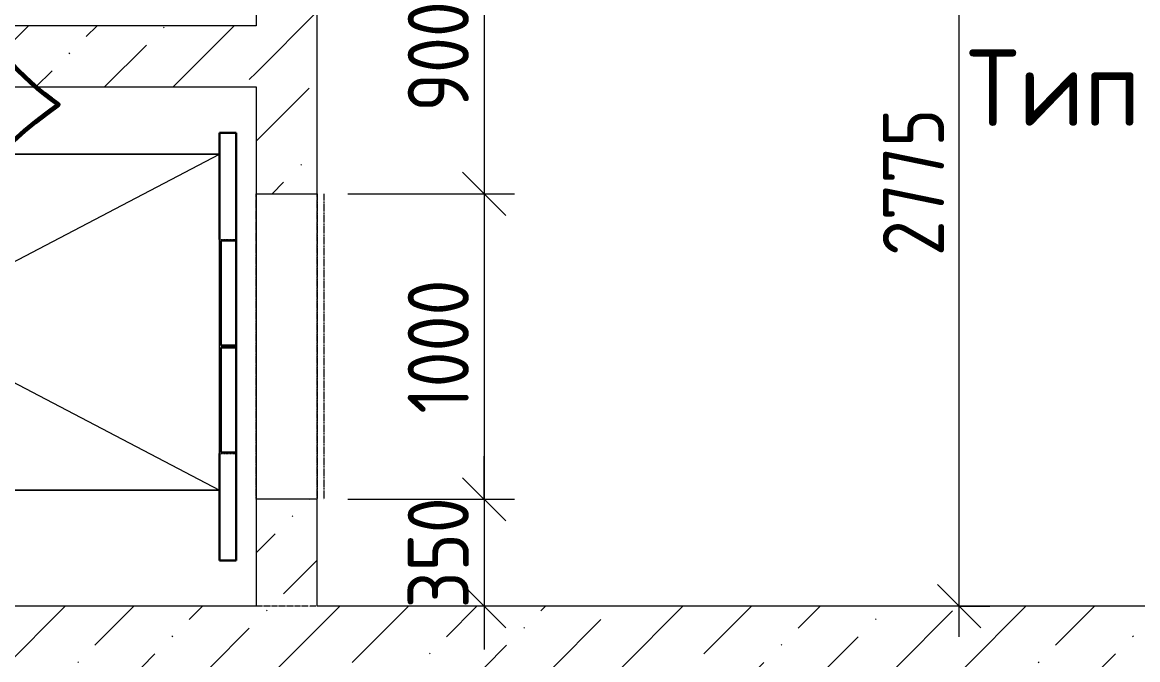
# Model space of a CAD drawing. Header units: millimetres. Extents: x -60946 to 138510, y -262288 to 24501.
# Drawn here: x -17655 to -14006, y -83319 to -81233 of the extents above; entities that cross this region are included whole.
import ezdxf

# ---------------------------------------------------------------- set-up
doc = ezdxf.new("R2010")
doc.units = ezdxf.units.MM
for name, pattern in [('ADSK_Линия сетки', [25, 20, -2.5, 0, -2.5]), ('ADSK_Невидимые', [5, 3, -2]), ('ADSK_Штриховая_ш2 п1_5', [4.5, 3, -1.5])]:
    doc.linetypes.add(name, pattern=pattern)
for name, color, linetype, lineweight in [('2)Тип-3', 7, 'Continuous', 60), ('Двери', 7, 'Continuous', 9), ('Обобщенные модели', 7, 'ADSK_Невидимые', 18), ('Оборудование', 7, 'Continuous', 18), ('Оси', 7, 'Continuous', 9), ('Перекрытие', 7, 'Continuous', 18), ('Размеры', 7, 'Continuous', 9), ('Стены наружные', 7, 'Continuous', 18), ('Узлы', 7, 'Continuous', 18)]:
    doc.layers.add(name, color=color, linetype=linetype, lineweight=lineweight)
doc.layers.add('2)Тип-4', color=7, linetype='Continuous', lineweight=30, true_color=0x0080c0)
doc.styles.add('GOST Common_3', font='', dxfattribs={"width": 0.9, "height": 200})
doc.styles.add('GOST Common_4', font='', dxfattribs={"height": 250})
doc.styles.get('GOST Common_3').set_extended_font_data('GOST Common')
doc.styles.get('GOST Common_4').set_extended_font_data('GOST Common')
doc.dimstyles.new('ADSK_Основной_2_0_2', dxfattribs={"dimscale": 304.8, "dimtxt": 201.142999, "dimasz": 0.463911, "dimexe": 0.328084, "dimexo": 0.328084, "dimgap": 0.164042, "dimtad": 1, "dimdec": 3, "dimrnd": 0.001, "dimdsep": 46, "dimtxsty": 'GOST Common_3', "dimblk1": 'OBLIQUE', "dimblk2": 'OBLIQUE', "dimsah": 1, "dimcen": 0.09, "dimdle": 0.328084, "dimazin": 2, "dimtfac": 1, "dimtdec": 4, "dimtix": 1, "dimtmove": 0, "dimatfit": 3, "dimfxl": 1, "dimtvp": 1, "dimtolj": 1, "dimtzin": 0, "dimlwd": 20, "dimlwe": 20, "dimarcsym": 2})
pattern_1 = [(45, (9.36, -97949.04), (84.18955, 308.69595), [396.875, -79.375, 3.353, -76.022])]

# ---------------------------------------------------------------- blocks, each defined once
blk = doc.blocks.new('AS-Shakhta_lifta-GOST_5746-2003 - Лифт_3_2700х1700 проем 1001-883895-Кладочный план 2-го этаж')
at = {"layer": 'Узлы'}
blk.add_hatch(color=256, dxfattribs=at).paths.add_polyline_path([(412.5, -1000), (412.5, -920), (-412.5, -920), (-412.5, -1000)])
at = {"layer": 'Обобщенные модели', "linetype": 'Continuous', "lineweight": 30}
for p, q in [((780, 1285), (-620, 1285)), ((-620, 1230), (-620, 1285)), ((-267, 1235), (-267, 1285)), ((-267, 1285), (77, 1285)), ((77, 1285), (77, 1235)), ((83, 1235), (83, 1285)), ((83, 1285), (427, 1285)), ((427, 1285), (427, 1235)), ((780, 1230), (780, 1285)), ((-270, 1230), (-620, 1230)), ((77, 1235), (-267, 1235)), ((427, 1235), (83, 1235)), ((430, 1230), (780, 1230))]:
    blk.add_line(p, q, dxfattribs=at)
at = {"layer": 'Обобщенные модели'}
for p, q in [((-270, 1235), (-270, 1285)), ((430, 1235), (430, 1285))]:
    blk.add_line(p, q, dxfattribs=at)
at = {"layer": 'Оборудование'}
for p, q in [((-550, -870), (-550, 1230)), ((550, -870), (-550, 1230)), ((-550, -870), (550, 1230)), ((550, 1230), (-550, 1230)), ((-550, 1230), (-550, -870)), ((550, 1230), (550, -870)), ((550, -870), (550, 1230)), ((550, -870), (-550, -870)), ((-550, -870), (550, -870))]:
    blk.add_line(p, q, dxfattribs=at)
at = {"layer": 'Узлы'}
for p, q in [((412.5, -920), (-412.5, -920)), ((-412.5, -920), (-412.5, -1000)), ((412.5, -1000), (412.5, -920)), ((-412.5, -1000), (412.5, -1000))]:
    blk.add_line(p, q, dxfattribs=at)
blk = doc.blocks.new('ADSK_Дверь_Проем - ADSK_Дверь_Проем-730830-Кладочный план 2-го этаж')
at = {"layer": 'Двери', "linetype": 'ADSK_Штриховая_ш2 п1_5'}
for p, q in [((-500, 100), (500, 100)), ((-500, -100), (500, -100))]:
    blk.add_line(p, q, dxfattribs=at)
blk = doc.blocks.new('ADSK_Дверь_Проем - ADSK_Дверь_Проем-2503678-Кладочный план 2-го этаж')
at = {"layer": 'Двери', "linetype": 'ADSK_Штриховая_ш2 п1_5'}
for p, q in [((-500, 11), (500, 11)), ((-500, -11), (500, -11))]:
    blk.add_line(p, q, dxfattribs=at)
blk = doc.blocks.new('_Oblique')
at = {"color": 0, "linetype": 'ByBlock', "lineweight": -2}
blk.add_line((-0.5, -0.5), (0.5, 0.5), dxfattribs=at)
blk = doc.blocks.new('*D4681')
at = {"layer": 'Defpoints', "color": 0, "transparency": 16777216}
for p in [(-16690.6, -80894.1), (-16690.6, -81794.1), (-16144.3, -81794.1)]:
    blk.add_point(p, dxfattribs=at)
at = {"layer": 'Размеры', "color": 0, "lineweight": 20, "transparency": 16777216}
for p, q in [((-16144.3, -80794.1), (-16144.3, -81894.1)), ((-16590.6, -80894.1), (-16044.3, -80894.1)), ((-16590.6, -81794.1), (-16044.3, -81794.1))]:
    blk.add_line(p, q, dxfattribs=at)
at = {"layer": 'Размеры', "color": 0, "lineweight": 20, "transparency": 16777216, "xscale": 141.4, "yscale": 141.4, "zscale": 141.4}
for p, rotation in [((-16144.3, -80894.1), 90), ((-16144.3, -81794.1), 270)]:
    blk.add_blockref('_Oblique', p, dxfattribs=dict(at, rotation=rotation))
at = {"layer": 'Размеры', "color": 0, "lineweight": 9, "transparency": 16777216, "insert": (-16294.3, -81344.1), "char_height": 200, "width": 454.106, "attachment_point": 5, "rotation": 90, "style": 'GOST Common_3'}
blk.add_mtext('\\A1;900', dxfattribs=at)
blk = doc.blocks.new('*D4682')
at = {"layer": 'Defpoints', "color": 0, "transparency": 16777216}
for p in [(-16690.6, -81794.1), (-16690.6, -82794.1), (-16144.3, -82794.1)]:
    blk.add_point(p, dxfattribs=at)
at = {"layer": 'Размеры', "color": 0, "lineweight": 20, "transparency": 16777216}
for p, q in [((-16144.3, -81694.1), (-16144.3, -82894.1)), ((-16590.6, -81794.1), (-16044.3, -81794.1)), ((-16590.6, -82794.1), (-16044.3, -82794.1))]:
    blk.add_line(p, q, dxfattribs=at)
at = {"layer": 'Размеры', "color": 0, "lineweight": 20, "transparency": 16777216, "xscale": 141.4, "yscale": 141.4, "zscale": 141.4}
for p, rotation in [((-16144.3, -81794.1), 90), ((-16144.3, -82794.1), 270)]:
    blk.add_blockref('_Oblique', p, dxfattribs=dict(at, rotation=rotation))
at = {"layer": 'Размеры', "color": 0, "lineweight": 9, "transparency": 16777216, "insert": (-16294.3, -82294.1), "char_height": 200, "width": 560.473, "attachment_point": 5, "rotation": 90, "style": 'GOST Common_3'}
blk.add_mtext('\\A1;1000', dxfattribs=at)
blk = doc.blocks.new('*D4683')
at = {"layer": 'Defpoints', "color": 0, "transparency": 16777216}
for p in [(-16690.6, -82794.1), (-16144.3, -83144.1), (-16044.3, -83144.1)]:
    blk.add_point(p, dxfattribs=at)
at = {"layer": 'Размеры', "color": 0, "lineweight": 20, "transparency": 16777216}
for p, q in [((-16144.3, -82794.1), (-16144.3, -82652.7)), ((-16590.6, -82794.1), (-16044.3, -82794.1)), ((-16144.3, -82794.1), (-16144.3, -83144.1)), ((-16144.3, -83144.1), (-16244.3, -83144.1)), ((-16144.3, -83144.1), (-16144.3, -83285.5))]:
    blk.add_line(p, q, dxfattribs=at)
at = {"layer": 'Размеры', "color": 0, "lineweight": 20, "transparency": 16777216, "xscale": 141.4, "yscale": 141.4, "zscale": 141.4}
for p, rotation in [((-16144.3, -82794.1), 270), ((-16144.3, -83144.1), 90)]:
    blk.add_blockref('_Oblique', p, dxfattribs=dict(at, rotation=rotation))
at = {"layer": 'Размеры', "color": 0, "lineweight": 9, "transparency": 16777216, "insert": (-16294.3, -82969.1), "char_height": 200, "width": 454.106, "attachment_point": 5, "rotation": 90, "style": 'GOST Common_3'}
blk.add_mtext('\\A1;350', dxfattribs=at)
blk = doc.blocks.new('*D4686')
at = {"layer": 'Defpoints', "color": 0, "transparency": 16777216}
for p in [(-14589.5, -80369.1), (-14290.6, -80369.1), (-14689.5, -83144.1)]:
    blk.add_point(p, dxfattribs=at)
at = {"layer": 'Размеры', "color": 0, "lineweight": 20, "transparency": 16777216}
for p, q in [((-14589.5, -83244.1), (-14589.5, -80269.1)), ((-14390.6, -80369.1), (-14689.5, -80369.1)), ((-14589.5, -83144.1), (-14489.5, -83144.1))]:
    blk.add_line(p, q, dxfattribs=at)
at = {"layer": 'Размеры', "color": 0, "lineweight": 20, "transparency": 16777216, "xscale": 141.4, "yscale": 141.4, "zscale": 141.4}
for p, rotation in [((-14589.5, -80369.1), 90), ((-14589.5, -83144.1), 270)]:
    blk.add_blockref('_Oblique', p, dxfattribs=dict(at, rotation=rotation))
at = {"layer": 'Размеры', "color": 0, "lineweight": 9, "transparency": 16777216, "insert": (-14739.5, -81756.6), "char_height": 200, "width": 605.475, "attachment_point": 5, "rotation": 90, "style": 'GOST Common_3'}
blk.add_mtext('\\A1;2775', dxfattribs=at)

msp = doc.modelspace()

# ---------------------------------------------------------------- hatches: boundary and pattern name
at = {"layer": 'Стены наружные', "lineweight": 9}
h = msp.add_hatch(dxfattribs=at)
h.set_pattern_fill('FP_2', color=256, style=0, pattern_type=2)
h.set_pattern_definition(pattern_1)
h.paths.add_polyline_path([(-16690.6385, -83144.0666), (-16690.6385, -82794.0666), (-16890.6385, -82794.0666), (-16890.6385, -83144.0666)])
h.paths.add_polyline_path([(-16690.6385, -81794.0666), (-16690.6385, -80894.0666), (-16890.6385, -80894.0666), (-16890.6385, -81794.0666)])
h.paths.add_polyline_path([(-16690.6385, -79894.0666), (-16690.6385, -79344.0666), (-16890.6385, -79344.0666), (-16890.6385, -79894.0666), (-16787.5672, -79894.0666)])
h = msp.add_hatch(dxfattribs=at)
h.set_pattern_fill('FP_2', color=256, style=0, pattern_type=2)
h.set_pattern_definition(pattern_1)
h.paths.add_polyline_path([(-16890.6385, -81444.0666), (-16890.6385, -81244.0666), (-19590.6385, -81244.0666), (-19590.6385, -81444.0666), (-18959.2766, -81444.0666)])
h = msp.add_hatch(dxfattribs=at)
h.set_pattern_fill('FP_2', color=256, style=0, pattern_type=2)
h.set_pattern_definition(pattern_1)
h.paths.add_polyline_path([(-12890.6385, -83344.0666), (-12890.6385, -83144.0666), (-21490.6385, -83144.0666), (-21490.6385, -83344.0666), (-13090.6385, -83344.0666)])

# ---------------------------------------------------------------- linework, layer by layer
at = {"layer": '2)Тип-3', "color": 5}
msp.add_lwpolyline([(-17536.4233, -84037.2446, -0.52056705), (-17536.4233, -81502.1585, -0.52056705), (-17536.4233, -79937.0734, -0.52056705), (-17536.4233, -78476.5894, -0.52056705), (-16016.8494, -78026.2457, -0.52056705), (-13345.426, -78026.2457, -0.52056705), (-10970.8413, -78026.2457, -0.52056705), (-10877.4508, -79434.0542, -0.52056705), (-10877.4508, -81259.6902, -0.52056705), (-10877.4508, -83967.1116, -0.52056705), (-12943.2813, -84037.2446, -0.52056705), (-15449.238, -84037.2446, -0.52056705)], format="xyb", close=True, dxfattribs=at)
at = {"layer": 'Оси', "linetype": 'ADSK_Линия сетки', "lineweight": 5}
msp.add_line((-2488.0423, -83144.0666), (-25230.7352, -83144.0666), dxfattribs=at)
at = {"layer": 'Перекрытие'}
msp.add_line((-16890.6385, -81794.0666), (-16890.6385, -82794.0666), dxfattribs=at)
at = {"layer": 'Стены наружные', "lineweight": 9}
for p, q in [((-16890.6385, -80894.0666), (-16890.6385, -81244.0666)), ((-16690.6385, -81794.0666), (-16690.6385, -80894.0666)), ((-16890.6385, -81244.0666), (-19590.6385, -81244.0666)), ((-19590.6385, -81444.0666), (-16890.6385, -81444.0666)), ((-16890.6385, -81444.0666), (-16890.6385, -81794.0666)), ((-16890.6385, -81794.0666), (-16690.6385, -81794.0666)), ((-16890.6385, -82794.0666), (-16890.6385, -83144.0666)), ((-16690.6385, -82794.0666), (-16890.6385, -82794.0666)), ((-16690.6385, -83144.0666), (-16690.6385, -82794.0666)), ((-16890.6385, -83144.0666), (-19590.6385, -83144.0666)), ((-13015.6385, -83144.0666), (-16690.6385, -83144.0666))]:
    msp.add_line(p, q, dxfattribs=at)

# ---------------------------------------------------------------- block references
at = {"layer": 'Двери'}
for name, p, rotation in [('ADSK_Дверь_Проем - ADSK_Дверь_Проем-730830-Кладочный план 2-го этаж', (-16790.6385, -82294.0666), 90.00000000000026), ('ADSK_Дверь_Проем - ADSK_Дверь_Проем-2503678-Кладочный план 2-го этаж', (-16679.6385, -82294.0666), 270.0000000000002)]:
    msp.add_blockref(name, p, dxfattribs=dict(at, rotation=rotation))
at = {"layer": 'Оборудование', "rotation": 270.0000000000001}
msp.add_blockref('AS-Shakhta_lifta-GOST_5746-2003 - Лифт_3_2700х1700 проем 1001-883895-Кладочный план 2-го этаж', (-18240.6385, -82214.0666), dxfattribs=at)

# ---------------------------------------------------------------- texts
at = {"layer": '2)Тип-4', "color": 116, "lineweight": 30, "true_color": 0x008040, "insert": (-14564.3935, -81321.6395), "char_height": 250, "width": 673.4175, "attachment_point": 1, "style": 'GOST Common_4'}
msp.add_mtext('Тип', dxfattribs=at)

# ---------------------------------------------------------------- dimensions: what is measured, and where the dimension line sits
at = {"layer": 'Размеры', "lineweight": 9}
for base, p1, p2, override, picture, middle in [((-14589.525, -80369.0666), (-14689.5099, -83144.0666), (-14290.6385, -80369.0666), {"dimpost": '<>', "dimfxl": 2803.519829}, '*D4686', (-14739.525, -81756.5666)), ((-16144.2967, -81794.0666), (-16690.6385, -80894.0666), (-16690.6385, -81794.0666), {"dimpost": '<>', "dimfxl": 900}, '*D4681', (-16294.2967, -81344.0666)), ((-16144.2967, -82794.0666), (-16690.6385, -81794.0666), (-16690.6385, -82794.0666), {"dimpost": '<>', "dimfxl": 1000}, '*D4682', (-16294.2967, -82294.0666)), ((-16144.2967, -83144.0666), (-16690.6385, -82794.0666), (-16044.3118, -83144.0666), {"dimpost": '<>', "dimfxl": 735.00895}, '*D4683', (-16294.2967, -82969.0666))]:
    dim = msp.add_linear_dim(base=base, p1=p1, p2=p2, angle=90, dimstyle='ADSK_Основной_2_0_2', override=override, dxfattribs=at)
    dim.commit()
    dim.dimension.update_dxf_attribs({"geometry": picture, "text_midpoint": middle})

doc.saveas('drawing.dxf')
